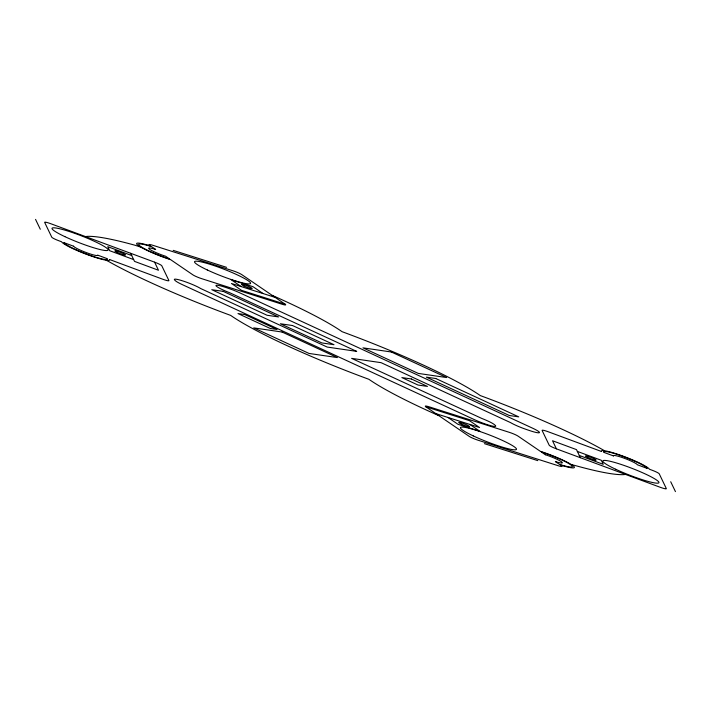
<?xml version="1.0" encoding="UTF-8"?>
<svg xmlns="http://www.w3.org/2000/svg" width="711" height="711" viewBox="0 0 711 711"><rect width="100%" height="100%" fill="white"/><g stroke="black" fill="none" stroke-linecap="round" stroke-linejoin="round"><path stroke-width="1.07" d="M85.56 236.603L86.875 236.407A145.951 17.535 21.2 0 1 135.001 245.242L140.618 247.046M625.44 474.397L624.125 474.593A145.951 17.535 21.2 0 1 575.999 465.758L571.36 464.55M106.108 260.208L108.632 261.497A145.951 17.535 21.2 0 0 230.604 315.382L230.702 315.426A145.951 17.535 21.2 0 0 368.867 379.292L368.973 379.345A145.951 17.535 21.2 0 0 434.341 413.651L438.767 415.606M603.968 450.667L604.51 450.738L602.368 449.503A145.951 17.535 21.2 0 0 480.396 395.618L480.298 395.574A145.951 17.535 21.2 0 0 342.133 331.708L342.027 331.655A145.951 17.535 21.2 0 0 276.659 297.349L272.233 295.394M173.173 250.352L226.587 267.345M275.157 297.394L231.457 283.485L241.473 290.319L285.173 304.228A7.154 0.862 21.2 0 1 281.894 304.192L201.773 278.694A7.154 0.862 21.2 0 1 192.921 274.864L170.649 259.675A25.756 3.093 21.2 0 1 138.787 245.89A25.756 3.093 21.2 0 1 150.616 246.006L149.506 245.251A7.154 0.862 21.2 0 1 152.785 245.277L232.906 270.775A7.154 0.862 21.2 0 1 241.758 274.606L285.173 304.228M425.827 406.772L469.242 436.394A7.154 0.862 21.2 0 0 478.094 440.225L558.215 465.723A7.154 0.862 21.2 0 0 561.494 465.749L560.384 464.994A25.756 3.093 21.2 0 0 572.213 465.11A25.756 3.093 21.2 0 0 540.351 451.325L518.079 436.136A7.154 0.862 21.2 0 0 509.227 432.306L429.106 406.808A7.154 0.862 21.2 0 0 425.827 406.772L469.527 420.681L479.543 427.515L435.843 413.606M484.413 443.655L537.827 460.648M154.598 262.163L50.765 223.716A7.154 0.862 21.2 0 0 44.651 222.383L51.77 237.207A7.154 0.862 21.2 0 0 58.969 240.798L61.626 241.784A25.756 3.093 21.2 0 0 87.524 254.698A25.756 3.093 21.2 0 0 109.547 259.524L162.792 279.245A7.154 0.862 21.2 0 0 168.907 280.578L161.788 265.754A7.154 0.862 21.2 0 0 154.598 262.163L158.473 270.251L134.521 261.381L130.637 253.294M131.713 255.542L107.752 246.664L109.698 250.716L133.65 259.586M577.35 451.414L601.302 460.284L603.248 464.336L579.287 455.458M556.402 448.837L660.235 487.284A7.154 0.862 21.2 0 0 666.349 488.617L659.23 473.793A7.154 0.862 21.2 0 0 652.031 470.202L649.374 469.216A25.756 3.093 21.2 0 0 623.476 456.302A25.756 3.093 21.2 0 0 601.453 451.476L548.208 431.755A7.154 0.862 21.2 0 0 542.093 430.422L549.212 445.246A7.154 0.862 21.2 0 0 556.402 448.837L552.527 440.749L576.479 449.619L580.363 457.706M469.829 424.423L479.854 431.266L458 424.307L447.983 417.473M263.017 293.527L253 286.693L231.146 279.734L241.171 286.577M670.704 481.738L675.45 491.621M35.55 219.379L40.296 229.262M223.227 291.368L211.754 289.688L267.06 315.257L278.534 316.937L223.227 291.368M244.744 314.546L237.989 313.56L270.251 328.473L277.006 329.46L244.744 314.546M292.523 325.531L280.374 323.763L321.852 342.933L334.001 344.711L292.523 325.531M282.089 332.028L253.729 327.887L309.045 353.447L337.396 357.589L282.089 332.028M391.308 351.989L362.957 347.848L418.264 373.408L446.615 377.55L391.308 351.989M356.638 351.367L327.202 347.066L200.706 288.55A15.171 1.822 21.2 0 0 183.225 281.058A15.171 1.822 21.2 0 0 174.71 280.072L175.377 280.712A15.171 1.822 21.2 0 0 181.989 284.471L474.433 419.65A15.171 1.822 21.2 0 0 489.47 425.329A15.171 1.822 21.2 0 0 495.603 425.773A47.077 5.652 21.2 0 0 494.66 424.84A15.171 1.822 21.2 0 0 481.711 418.406L351.625 358.362L381.06 362.663L510.622 422.645A15.171 1.822 21.2 0 0 525.056 429.017A47.273 5.679 21.2 0 0 529.224 430.448A15.171 1.822 21.2 0 0 539.382 432.688A15.171 1.822 21.2 0 0 532.495 428.138L240.051 292.959A15.171 1.822 21.2 0 0 228.951 288.533L226.151 287.573A15.171 1.822 21.2 0 0 216.073 285.866A15.171 1.822 21.2 0 0 229.929 292.843L356.638 351.367M435.781 378.519L426.324 377.141L509.289 415.491L518.737 416.868L435.781 378.519M411.322 378.954L401.866 377.577L417.997 385.033L427.453 386.411L411.322 378.954M73.606 246.219L63.759 242.575A23.463 2.817 21.2 0 0 87.355 254.342A23.463 2.817 21.2 0 0 107.414 258.742L97.567 255.089A12.878 1.546 21.2 0 1 86.555 252.681A12.878 1.546 21.2 0 1 73.606 246.219M613.433 455.911L603.586 452.258A23.463 2.817 21.2 0 1 623.645 456.658A23.463 2.817 21.2 0 1 647.241 468.425L637.394 464.781A12.878 1.546 21.2 0 0 624.445 458.319A12.878 1.546 21.2 0 0 613.433 455.911M545.355 454.738L541.24 451.929A23.463 2.817 21.2 0 1 570.275 464.496A23.463 2.817 21.2 0 1 559.495 464.39L555.38 461.572A12.878 1.546 21.2 0 0 561.29 461.635A12.878 1.546 21.2 0 0 545.355 454.738M155.62 249.428L151.505 246.61A23.463 2.817 21.2 0 0 140.725 246.504A23.463 2.817 21.2 0 0 169.76 259.071L165.645 256.262A12.878 1.546 21.2 0 1 149.71 249.365A12.878 1.546 21.2 0 1 155.62 249.428M461.19 424.014A5.724 0.684 21.2 0 0 469.473 426.6A5.724 0.684 21.2 0 0 461.759 422.947A5.724 0.684 21.2 0 0 461.19 424.014M473.233 435.896A30.049 3.608 21.2 0 0 516.462 449.334A30.049 3.608 21.2 0 0 475.668 430.137A30.049 3.608 21.2 0 0 473.233 435.896M587.642 457.449A5.724 0.684 21.2 0 0 596.138 460.177A5.724 0.684 21.2 0 0 588.708 456.586A5.724 0.684 21.2 0 0 587.642 457.449M615.69 469.251A30.049 3.608 21.2 0 0 658.919 482.68A30.049 3.608 21.2 0 0 618.126 463.483A30.049 3.608 21.2 0 0 615.69 469.251M116.986 252.307A5.724 0.684 21.2 0 0 125.474 255.036A5.724 0.684 21.2 0 0 118.053 251.445A5.724 0.684 21.2 0 0 116.986 252.307M64.87 236.639A30.049 3.608 21.2 0 0 108.099 250.076A30.049 3.608 21.2 0 0 67.296 230.871A30.049 3.608 21.2 0 0 64.87 236.639M243.917 285.973A5.724 0.684 21.2 0 0 252.192 288.559A5.724 0.684 21.2 0 0 244.477 284.915A5.724 0.684 21.2 0 0 243.917 285.973M207.328 269.984A30.049 3.608 21.2 0 0 250.556 283.422A30.049 3.608 21.2 0 0 209.754 264.225A30.049 3.608 21.2 0 0 207.328 269.984"/></g></svg>
